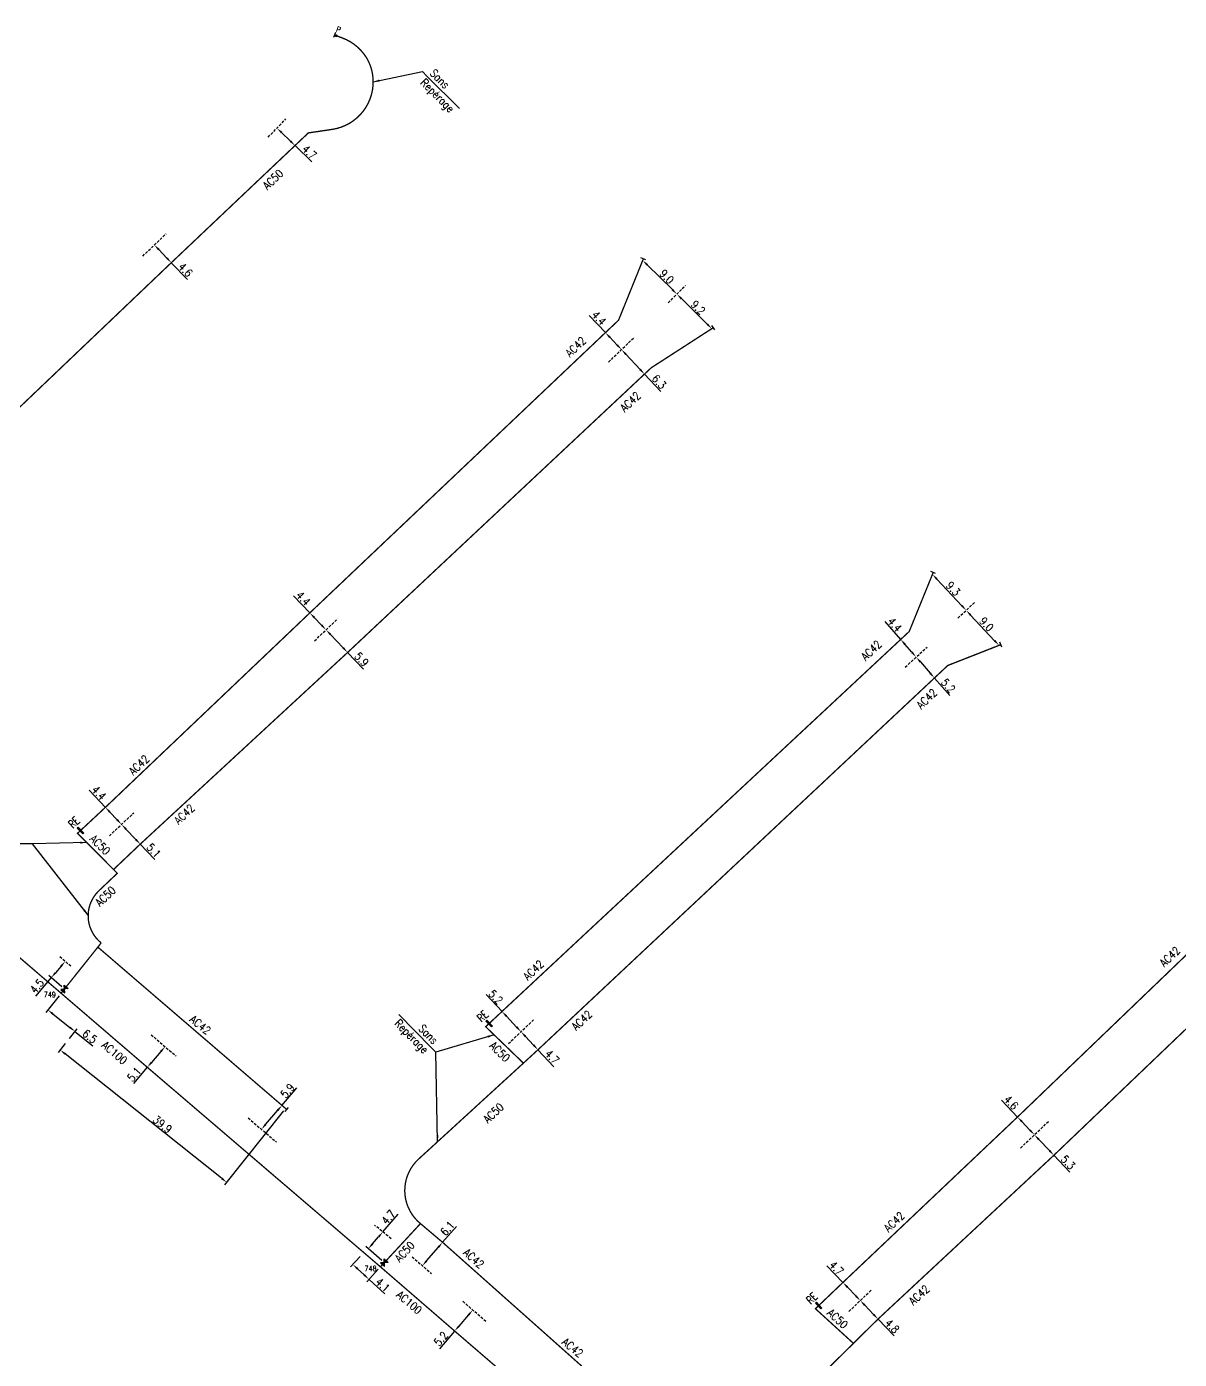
# Model space of a CAD drawing. Header units: millimetres. Extents: x 123014 to 124000, y 123995 to 125000.
# Drawn here: x 123602.7 to 123818.8, y 124745.9 to 124995.8 of the extents above; entities that cross this region are included whole.
import ezdxf
from ezdxf.enums import TextEntityAlignment as Align

# ---------------------------------------------------------------- set-up
doc = ezdxf.new("R2010")
doc.units = ezdxf.units.MM
doc.header["$PDMODE"] = 34
doc.linetypes.add('DASHED', pattern=[0.75, 0.5, -0.25])
doc.layers.get('0').update_dxf_attribs({"linetype": 'CONTINUOUS'})
doc.layers.get('DEFPOINTS').update_dxf_attribs({"linetype": 'CONTINUOUS'})
for name, color, linetype in [('G_120', 4, 'CONTINUOUS'), ('G_300', 7, 'CONTINUOUS'), ('G_340', 7, 'CONTINUOUS')]:
    doc.layers.add(name, color=color, linetype=linetype)
doc.styles.add('G_ROMANS', font='ROMANS.SHX', dxfattribs={"width": 0.75})
doc.styles.get("Standard").update_dxf_attribs({"font": 'romans.shx', "width": 0.85})
doc.linetypes.add('G_typB_AP', pattern='A,5,-0.3,["o",Standard,S=1.5,R=0,X=0,Y=-0.5],-1.65', length=6.95)
doc.dimstyles.get("Standard").update_dxf_attribs({"dimtxt": 1.5, "dimasz": 1.2, "dimexe": 0.625, "dimexo": 0.625, "dimgap": 0.25, "dimtad": 1, "dimdec": 1, "dimzin": 0, "dimdsep": 46, "dimtxsty": 'Standard', "dimcen": -0.5, "dimadec": 0, "dimazin": 0, "dimtfac": 1, "dimtdec": 1, "dimtmove": 0, "dimatfit": 3, "dimfxl": 0, "dimtolj": 1, "dimtzin": 0, "dimarcsym": 0})

# ---------------------------------------------------------------- blocks, each defined once
blk = doc.blocks.new('G_300_04')
at = {"linetype": 'Continuous'}
h = blk.add_hatch(color=0, dxfattribs=at)
h.paths.add_polyline_path([(-0.5, 0.5), (-0.5, -0.5), (0, 0)])
h.paths.add_polyline_path([(0.5, 0.5), (0, 0), (0.5, -0.5)])
at = {"color": 0, "linetype": 'Continuous', "flags": 128}
blk.add_lwpolyline([(-0.5, -0.5), (0.5, 0.5), (0.5, -0.5), (-0.5, 0.5)], close=True, dxfattribs=at)
at = {"color": 0, "linetype": 'Continuous', "width": 0.75}
blk.add_attdef('NUM', text='', height=1, dxfattribs=at).set_placement((0, 1.78), align=Align.MIDDLE_CENTER)
at = {"color": 0, "linetype": 'Continuous', "width": 0.75, "flags": 3}
for tag, p in [('DEF_LEG', (0, -5)), ('DEF_COUP', (0, -7.5)), ('DEF_TYPE', (0, -10))]:
    blk.add_attdef(tag, text='', height=1.2, dxfattribs=at).set_placement(p, align=Align.MIDDLE)
blk = doc.blocks.new('G_340_17')
at = {"linetype": 'Continuous'}
blk.add_hatch(color=0, dxfattribs=at).paths.add_polyline_path([(0.125, 0.75), (-0.125, 0.75), (-0.125, -0.75), (0.125, -0.75)])
at = {"color": 0, "linetype": 'Continuous'}
blk.add_lwpolyline([(-0.125, 0.75), (0.125, 0.75), (0.125, -0.75), (-0.125, -0.75)], close=True, dxfattribs=at)
at = {"color": 0, "linetype": 'Continuous', "width": 0.75}
for tag, height, flags, p in [('RE', 1.5, 8, (0, 3)), ('DEF_LEG', 1.2, 3, (0, -5)), ('DEF_COUP', 1.2, 3, (0, -7.5)), ('DEF_TYPE', 1.2, 3, (0, -10))]:
    blk.add_attdef(tag, text='', height=height, dxfattribs=dict(at, flags=flags)).set_placement(p, align=Align.MIDDLE)
blk = doc.blocks.new('G_340_07')
at = {"color": 0, "linetype": 'Continuous', "const_width": 0.25, "flags": 128}
blk.add_lwpolyline([(0, 0), (0.35, 0)], dxfattribs=at)
at = {"color": 0, "linetype": 'Continuous', "flags": 128}
blk.add_lwpolyline([(0.35, -0.5), (0.35, 0.5)], dxfattribs=at)
at = {"color": 0, "linetype": 'Continuous', "width": 0.75, "flags": 3}
for tag, p in [('DEF_LEG', (0, -5)), ('DEF_COUP', (0, -7.5)), ('DEF_TYPE', (0, -10))]:
    blk.add_attdef(tag, text='', height=1.2, dxfattribs=at).set_placement(p, align=Align.MIDDLE)
blk = doc.blocks.new('G_300_12')
at = {"color": 0, "linetype": 'Continuous', "const_width": 0.248, "flags": 128}
blk.add_lwpolyline([(-0.13, 0, 1), (0.13, 0, 1)], format="xyb", close=True, dxfattribs=at)
at = {"linetype": 'Continuous', "style": 'G_ROMANS', "width": 0.75}
blk.add_attdef('P', text='', height=1, dxfattribs=at).set_placement((0, 1.24), align=Align.MIDDLE_CENTER)
at = {"color": 0, "linetype": 'Continuous', "width": 0.75, "flags": 3}
for tag, p in [('DEF_LEG', (0, -5)), ('DEF_COUP', (0, -7.5)), ('DEF_TYPE', (0, -10))]:
    blk.add_attdef(tag, text='', height=1.2, dxfattribs=at).set_placement(p, align=Align.MIDDLE)
blk = doc.blocks.new('*D28')
at = {"layer": 'DEFPOINTS', "color": 0, "linetype": 'Continuous', "transparency": 16777216}
for p in [(123628.66, 124804.56), (123628.66, 124804.56), (123625.33, 124800.69)]:
    blk.add_point(p, dxfattribs=at)
at = {"layer": 'G_120', "color": 0, "linetype": 'Continuous', "lineweight": -2, "transparency": 16777216}
for p, q in [((123627.87, 124803.65), (123626.12, 124801.6)), ((123625.33, 124800.69), (123622.72, 124797.65))]:
    blk.add_line(p, q, dxfattribs=at)
at = {"layer": 'G_120', "color": 0, "linetype": 'Continuous', "transparency": 16777216}
for points in [[(123627.72, 124803.78), (123628.03, 124803.52), (123628.66, 124804.56)], [(123625.96, 124801.73), (123626.27, 124801.47), (123625.33, 124800.69)]]:
    blk.add_solid(points, dxfattribs=at)
at = {"layer": 'G_120', "color": 0, "linetype": 'Continuous', "transparency": 16777216, "insert": (123622.88, 124799.37), "char_height": 1.5, "attachment_point": 5, "rotation": 49.3607}
blk.add_mtext('\\A1;5.1', dxfattribs=at)
blk = doc.blocks.new('*D31')
at = {"layer": 'DEFPOINTS', "color": 0, "linetype": 'Continuous', "transparency": 16777216}
for p in [(123626.66, 124954.86), (123626.66, 124954.86), (123629.83, 124951.53)]:
    blk.add_point(p, dxfattribs=at)
at = {"layer": 'G_120', "color": 0, "linetype": 'Continuous', "lineweight": -2, "transparency": 16777216}
for p, q in [((123627.49, 124953.99), (123629.01, 124952.39)), ((123629.83, 124951.53), (123632.85, 124948.36))]:
    blk.add_line(p, q, dxfattribs=at)
at = {"layer": 'G_120', "color": 0, "linetype": 'Continuous', "transparency": 16777216}
for points in [[(123627.63, 124954.12), (123627.34, 124953.85), (123626.66, 124954.86)], [(123629.15, 124952.53), (123628.86, 124952.26), (123629.83, 124951.53)]]:
    blk.add_solid(points, dxfattribs=at)
at = {"layer": 'G_120', "color": 0, "linetype": 'Continuous', "transparency": 16777216, "insert": (123632.48, 124950.2), "char_height": 1.5, "attachment_point": 5, "rotation": 313.6283}
blk.add_mtext('\\A1;4.6', dxfattribs=at)
blk = doc.blocks.new('*D32')
at = {"layer": 'DEFPOINTS', "color": 0, "linetype": 'Continuous', "transparency": 16777216}
for p in [(123649.63, 124976.76), (123649.63, 124976.76), (123653.01, 124973.49)]:
    blk.add_point(p, dxfattribs=at)
at = {"layer": 'G_120', "color": 0, "linetype": 'Continuous', "lineweight": -2, "transparency": 16777216}
for p, q in [((123650.07, 124977.21), (123650.07, 124977.21)), ((123650.49, 124975.93), (123652.14, 124974.33)), ((123653.01, 124973.49), (123656.14, 124970.44)), ((123653.44, 124973.94), (123653.44, 124973.94))]:
    blk.add_line(p, q, dxfattribs=at)
at = {"layer": 'G_120', "color": 0, "linetype": 'Continuous', "transparency": 16777216}
for points in [[(123650.63, 124976.07), (123650.36, 124975.79), (123649.63, 124976.76)], [(123652.28, 124974.47), (123652.01, 124974.18), (123653.01, 124973.49)]]:
    blk.add_solid(points, dxfattribs=at)
at = {"layer": 'G_120', "color": 0, "linetype": 'Continuous', "transparency": 16777216, "insert": (123655.7, 124972.27), "char_height": 1.5, "attachment_point": 5, "rotation": 315.8301}
blk.add_mtext('\\A1;4.7', dxfattribs=at)
blk = doc.blocks.new('*D33')
at = {"layer": 'DEFPOINTS', "color": 0, "linetype": 'Continuous', "transparency": 16777216}
for p in [(123620.5, 124846.23), (123620.5, 124846.23), (123624.01, 124842.53)]:
    blk.add_point(p, dxfattribs=at)
at = {"layer": 'G_120', "color": 0, "linetype": 'Continuous', "lineweight": -2, "transparency": 16777216}
for p, q in [((123621.33, 124845.36), (123623.19, 124843.4)), ((123624.01, 124842.53), (123626.77, 124839.62))]:
    blk.add_line(p, q, dxfattribs=at)
at = {"layer": 'G_120', "color": 0, "linetype": 'Continuous', "transparency": 16777216}
for points in [[(123621.47, 124845.49), (123621.18, 124845.22), (123620.5, 124846.23)], [(123623.33, 124843.54), (123623.04, 124843.26), (123624.01, 124842.53)]]:
    blk.add_solid(points, dxfattribs=at)
at = {"layer": 'G_120', "color": 0, "linetype": 'Continuous', "transparency": 16777216, "insert": (123626.53, 124841.33), "char_height": 1.5, "attachment_point": 5, "rotation": 313.4879}
blk.add_mtext('\\A1;5.1', dxfattribs=at)
blk = doc.blocks.new('*D34')
at = {"layer": 'DEFPOINTS', "color": 0, "linetype": 'Continuous', "transparency": 16777216}
for p in [(123617.47, 124849.42), (123620.5, 124846.23), (123620.5, 124846.23)]:
    blk.add_point(p, dxfattribs=at)
at = {"layer": 'G_120', "color": 0, "linetype": 'Continuous', "lineweight": -2, "transparency": 16777216}
for p, q in [((123617.47, 124849.42), (123614.42, 124852.64)), ((123619.68, 124847.1), (123618.3, 124848.55))]:
    blk.add_line(p, q, dxfattribs=at)
at = {"layer": 'G_120', "color": 0, "linetype": 'Continuous', "transparency": 16777216}
for points in [[(123618.45, 124848.69), (123618.16, 124848.41), (123617.47, 124849.42)], [(123619.82, 124847.24), (123619.53, 124846.96), (123620.5, 124846.23)]]:
    blk.add_solid(points, dxfattribs=at)
at = {"layer": 'G_120', "color": 0, "linetype": 'Continuous', "transparency": 16777216, "insert": (123616.26, 124852.15), "char_height": 1.5, "attachment_point": 5, "rotation": 313.4879}
blk.add_mtext('\\A1;4.4', dxfattribs=at)
blk = doc.blocks.new('*D35')
at = {"layer": 'DEFPOINTS', "color": 0, "linetype": 'Continuous', "transparency": 16777216}
for p in [(123658.83, 124882.7), (123658.83, 124882.7), (123662.87, 124878.46)]:
    blk.add_point(p, dxfattribs=at)
at = {"layer": 'G_120', "color": 0, "linetype": 'Continuous', "lineweight": -2, "transparency": 16777216}
for p, q in [((123659.66, 124881.83), (123662.04, 124879.33)), ((123662.87, 124878.46), (123665.84, 124875.34))]:
    blk.add_line(p, q, dxfattribs=at)
at = {"layer": 'G_120', "color": 0, "linetype": 'Continuous', "transparency": 16777216}
for points in [[(123659.8, 124881.97), (123659.51, 124881.69), (123658.83, 124882.7)], [(123662.18, 124879.47), (123661.89, 124879.19), (123662.87, 124878.46)]]:
    blk.add_solid(points, dxfattribs=at)
at = {"layer": 'G_120', "color": 0, "linetype": 'Continuous', "transparency": 16777216, "insert": (123665.49, 124877.16), "char_height": 1.5, "attachment_point": 5, "rotation": 313.6253}
blk.add_mtext('\\A1;5.9', dxfattribs=at)
blk = doc.blocks.new('*D36')
at = {"layer": 'DEFPOINTS', "color": 0, "linetype": 'Continuous', "transparency": 16777216}
for p in [(123655.79, 124885.88), (123658.83, 124882.7), (123658.83, 124882.7)]:
    blk.add_point(p, dxfattribs=at)
at = {"layer": 'G_120', "color": 0, "linetype": 'Continuous', "lineweight": -2, "transparency": 16777216}
for p, q in [((123655.79, 124885.88), (123652.74, 124889.09)), ((123658, 124883.56), (123656.62, 124885.01))]:
    blk.add_line(p, q, dxfattribs=at)
at = {"layer": 'G_120', "color": 0, "linetype": 'Continuous', "transparency": 16777216}
for points in [[(123656.77, 124885.15), (123656.48, 124884.87), (123655.79, 124885.88)], [(123658.15, 124883.7), (123657.86, 124883.43), (123658.83, 124882.7)]]:
    blk.add_solid(points, dxfattribs=at)
at = {"layer": 'G_120', "color": 0, "linetype": 'Continuous', "transparency": 16777216, "insert": (123654.57, 124888.61), "char_height": 1.5, "attachment_point": 5, "rotation": 313.6253}
blk.add_mtext('\\A1;4.4', dxfattribs=at)
blk = doc.blocks.new('*D37')
at = {"layer": 'DEFPOINTS', "color": 0, "linetype": 'Continuous', "transparency": 16777216}
for p in [(123714.2, 124935.24), (123714.2, 124935.24), (123718.51, 124930.64)]:
    blk.add_point(p, dxfattribs=at)
at = {"layer": 'G_120', "color": 0, "linetype": 'Continuous', "lineweight": -2, "transparency": 16777216}
for p, q in [((123715.02, 124934.36), (123717.69, 124931.52)), ((123718.51, 124930.64), (123721.59, 124927.37))]:
    blk.add_line(p, q, dxfattribs=at)
at = {"layer": 'G_120', "color": 0, "linetype": 'Continuous', "transparency": 16777216}
for points in [[(123715.16, 124934.5), (123714.87, 124934.23), (123714.2, 124935.24)], [(123717.83, 124931.66), (123717.54, 124931.38), (123718.51, 124930.64)]]:
    blk.add_solid(points, dxfattribs=at)
at = {"layer": 'G_120', "color": 0, "linetype": 'Continuous', "transparency": 16777216, "insert": (123721.25, 124929.19), "char_height": 1.5, "attachment_point": 5, "rotation": 313.1953}
blk.add_mtext('\\A1;6.3', dxfattribs=at)
blk = doc.blocks.new('*D38')
at = {"layer": 'DEFPOINTS', "color": 0, "linetype": 'Continuous', "transparency": 16777216}
for p in [(123711.19, 124938.42), (123714.21, 124935.22), (123714.21, 124935.22)]:
    blk.add_point(p, dxfattribs=at)
at = {"layer": 'G_120', "color": 0, "linetype": 'Continuous', "lineweight": -2, "transparency": 16777216}
for p, q in [((123711.19, 124938.42), (123708.16, 124941.65)), ((123713.39, 124936.09), (123712.02, 124937.55))]:
    blk.add_line(p, q, dxfattribs=at)
at = {"layer": 'G_120', "color": 0, "linetype": 'Continuous', "transparency": 16777216}
for points in [[(123712.16, 124937.69), (123711.87, 124937.41), (123711.19, 124938.42)], [(123713.53, 124936.23), (123713.24, 124935.96), (123714.21, 124935.22)]]:
    blk.add_solid(points, dxfattribs=at)
at = {"layer": 'G_120', "color": 0, "linetype": 'Continuous', "transparency": 16777216, "insert": (123709.99, 124941.16), "char_height": 1.5, "attachment_point": 5, "rotation": 313.2647}
blk.add_mtext('\\A1;4.4', dxfattribs=at)
blk = doc.blocks.new('*D39')
at = {"layer": 'DEFPOINTS', "color": 0, "linetype": 'Continuous', "transparency": 16777216}
for p in [(123724.58, 124945.63), (123724.58, 124945.63), (123731.12, 124939.16)]:
    blk.add_point(p, dxfattribs=at)
at = {"layer": 'G_340', "color": 0, "linetype": 'Continuous', "lineweight": -2, "transparency": 16777216}
for p, q in [((123724.14, 124945.19), (123724.14, 124945.19)), ((123730.27, 124940.01), (123725.43, 124944.79)), ((123730.68, 124938.72), (123730.68, 124938.72))]:
    blk.add_line(p, q, dxfattribs=at)
at = {"layer": 'G_340', "color": 0, "linetype": 'Continuous', "transparency": 16777216}
for points in [[(123725.57, 124944.93), (123725.29, 124944.65), (123724.58, 124945.63)], [(123730.41, 124940.15), (123730.13, 124939.87), (123731.12, 124939.16)]]:
    blk.add_solid(points, dxfattribs=at)
at = {"layer": 'G_340', "color": 0, "linetype": 'Continuous', "transparency": 16777216, "insert": (123728.55, 124943.11), "char_height": 1.5, "attachment_point": 5, "rotation": 315.3134}
blk.add_mtext('\\A1;9.2', dxfattribs=at)
blk = doc.blocks.new('*D40')
at = {"layer": 'DEFPOINTS', "color": 0, "linetype": 'Continuous', "transparency": 16777216}
for p in [(123718.18, 124951.96), (123724.58, 124945.63), (123724.58, 124945.63)]:
    blk.add_point(p, dxfattribs=at)
at = {"layer": 'G_340', "color": 0, "linetype": 'Continuous', "lineweight": -2, "transparency": 16777216}
blk.add_line((123719.03, 124951.12), (123723.73, 124946.48), dxfattribs=at)
at = {"layer": 'G_340', "color": 0, "linetype": 'Continuous', "transparency": 16777216}
for points in [[(123719.18, 124951.26), (123718.89, 124950.98), (123718.18, 124951.96)], [(123723.87, 124946.62), (123723.59, 124946.34), (123724.58, 124945.63)]]:
    blk.add_solid(points, dxfattribs=at)
at = {"layer": 'G_340', "color": 0, "linetype": 'Continuous', "transparency": 16777216, "insert": (123722.69, 124948.91), "char_height": 1.5, "attachment_point": 5, "rotation": 315.3134}
blk.add_mtext('\\A1;9.0', dxfattribs=at)
blk = doc.blocks.new('*D42')
at = {"layer": 'DEFPOINTS', "color": 0, "linetype": 'Continuous', "transparency": 16777216}
for p in [(123695.37, 124807.37), (123695.37, 124807.37), (123698.55, 124803.98)]:
    blk.add_point(p, dxfattribs=at)
at = {"layer": 'G_120', "color": 0, "linetype": 'Continuous', "lineweight": -2, "transparency": 16777216}
for p, q in [((123696.19, 124806.49), (123697.73, 124804.85)), ((123698.55, 124803.98), (123701.55, 124800.79))]:
    blk.add_line(p, q, dxfattribs=at)
at = {"layer": 'G_120', "color": 0, "linetype": 'Continuous', "transparency": 16777216}
for points in [[(123696.33, 124806.63), (123696.04, 124806.36), (123695.37, 124807.37)], [(123697.88, 124804.99), (123697.58, 124804.72), (123698.55, 124803.98)]]:
    blk.add_solid(points, dxfattribs=at)
at = {"layer": 'G_120', "color": 0, "linetype": 'Continuous', "transparency": 16777216, "insert": (123701.19, 124802.63), "char_height": 1.5, "attachment_point": 5, "rotation": 313.2256}
blk.add_mtext('\\A1;4.7', dxfattribs=at)
blk = doc.blocks.new('*D43')
at = {"layer": 'DEFPOINTS', "color": 0, "linetype": 'Continuous', "transparency": 16777216}
for p in [(123691.81, 124811.16), (123695.37, 124807.37), (123695.37, 124807.37)]:
    blk.add_point(p, dxfattribs=at)
at = {"layer": 'G_120', "color": 0, "linetype": 'Continuous', "lineweight": -2, "transparency": 16777216}
for p, q in [((123691.81, 124811.16), (123688.81, 124814.34)), ((123694.55, 124808.24), (123692.63, 124810.28))]:
    blk.add_line(p, q, dxfattribs=at)
at = {"layer": 'G_120', "color": 0, "linetype": 'Continuous', "transparency": 16777216}
for points in [[(123692.77, 124810.42), (123692.48, 124810.15), (123691.81, 124811.16)], [(123694.69, 124808.38), (123694.4, 124808.1), (123695.37, 124807.37)]]:
    blk.add_solid(points, dxfattribs=at)
at = {"layer": 'G_120', "color": 0, "linetype": 'Continuous', "transparency": 16777216, "insert": (123690.63, 124813.87), "char_height": 1.5, "attachment_point": 5, "rotation": 313.2256}
blk.add_mtext('\\A1;5.2', dxfattribs=at)
blk = doc.blocks.new('*D44')
at = {"layer": 'DEFPOINTS', "color": 0, "linetype": 'Continuous', "transparency": 16777216}
for p in [(123769.43, 124877.58), (123769.43, 124877.58), (123772.85, 124873.67)]:
    blk.add_point(p, dxfattribs=at)
at = {"layer": 'G_120', "color": 0, "linetype": 'Continuous', "lineweight": -2, "transparency": 16777216}
for p, q in [((123770.22, 124876.68), (123772.06, 124874.57)), ((123772.85, 124873.67), (123775.72, 124870.38))]:
    blk.add_line(p, q, dxfattribs=at)
at = {"layer": 'G_120', "color": 0, "linetype": 'Continuous', "transparency": 16777216}
for points in [[(123770.37, 124876.81), (123770.07, 124876.55), (123769.43, 124877.58)], [(123772.21, 124874.7), (123771.91, 124874.44), (123772.85, 124873.67)]]:
    blk.add_solid(points, dxfattribs=at)
at = {"layer": 'G_120', "color": 0, "linetype": 'Continuous', "transparency": 16777216, "insert": (123775.43, 124872.23), "char_height": 1.5, "attachment_point": 5, "rotation": 311.1322}
blk.add_mtext('\\A1;5.2', dxfattribs=at)
blk = doc.blocks.new('*D45')
at = {"layer": 'DEFPOINTS', "color": 0, "linetype": 'Continuous', "transparency": 16777216}
for p in [(123766.53, 124880.9), (123769.43, 124877.58), (123769.43, 124877.58)]:
    blk.add_point(p, dxfattribs=at)
at = {"layer": 'G_120', "color": 0, "linetype": 'Continuous', "lineweight": -2, "transparency": 16777216}
for p, q in [((123766.53, 124880.9), (123763.62, 124884.24)), ((123768.64, 124878.49), (123767.32, 124879.99))]:
    blk.add_line(p, q, dxfattribs=at)
at = {"layer": 'G_120', "color": 0, "linetype": 'Continuous', "transparency": 16777216}
for points in [[(123767.47, 124880.13), (123767.17, 124879.86), (123766.53, 124880.9)], [(123768.79, 124878.62), (123768.49, 124878.36), (123769.43, 124877.58)]]:
    blk.add_solid(points, dxfattribs=at)
at = {"layer": 'G_120', "color": 0, "linetype": 'Continuous', "transparency": 16777216, "insert": (123765.43, 124883.68), "char_height": 1.5, "attachment_point": 5, "rotation": 311.1322}
blk.add_mtext('\\A1;4.4', dxfattribs=at)
blk = doc.blocks.new('*D46')
at = {"layer": 'DEFPOINTS', "color": 0, "linetype": 'Continuous', "transparency": 16777216}
for p in [(123778.8, 124886.36), (123778.8, 124886.36), (123784.96, 124879.79)]:
    blk.add_point(p, dxfattribs=at)
at = {"layer": 'G_340', "color": 0, "linetype": 'Continuous', "lineweight": -2, "transparency": 16777216}
blk.add_line((123784.14, 124880.67), (123779.63, 124885.48), dxfattribs=at)
at = {"layer": 'G_340', "color": 0, "linetype": 'Continuous', "transparency": 16777216}
for points in [[(123779.77, 124885.62), (123779.48, 124885.35), (123778.8, 124886.36)], [(123784.29, 124880.81), (123784, 124880.53), (123784.96, 124879.79)]]:
    blk.add_solid(points, dxfattribs=at)
at = {"layer": 'G_340', "color": 0, "linetype": 'Continuous', "transparency": 16777216, "insert": (123782.61, 124883.76), "char_height": 1.5, "attachment_point": 5, "rotation": 313.1766}
blk.add_mtext('\\A1;9.0', dxfattribs=at)
blk = doc.blocks.new('*D47')
at = {"layer": 'DEFPOINTS', "color": 0, "linetype": 'Continuous', "transparency": 16777216}
for p in [(123772.48, 124893.1), (123778.8, 124886.36), (123778.8, 124886.36)]:
    blk.add_point(p, dxfattribs=at)
at = {"layer": 'G_340', "color": 0, "linetype": 'Continuous', "lineweight": -2, "transparency": 16777216}
blk.add_line((123773.3, 124892.23), (123777.98, 124887.23), dxfattribs=at)
at = {"layer": 'G_340', "color": 0, "linetype": 'Continuous', "transparency": 16777216}
for points in [[(123773.44, 124892.36), (123773.15, 124892.09), (123772.48, 124893.1)], [(123778.13, 124887.37), (123777.84, 124887.1), (123778.8, 124886.36)]]:
    blk.add_solid(points, dxfattribs=at)
at = {"layer": 'G_340', "color": 0, "linetype": 'Continuous', "transparency": 16777216, "insert": (123776.37, 124890.41), "char_height": 1.5, "attachment_point": 5, "rotation": 313.1766}
blk.add_mtext('\\A1;9.3', dxfattribs=at)
blk = doc.blocks.new('*D53')
at = {"layer": 'DEFPOINTS', "color": 0, "linetype": 'Continuous', "transparency": 16777216}
for p in [(123758.96, 124756.95), (123758.96, 124756.95), (123762.28, 124753.49)]:
    blk.add_point(p, dxfattribs=at)
at = {"layer": 'G_120', "color": 0, "linetype": 'Continuous', "lineweight": -2, "transparency": 16777216}
for p, q in [((123759.79, 124756.09), (123761.45, 124754.36)), ((123762.28, 124753.49), (123765.31, 124750.34))]:
    blk.add_line(p, q, dxfattribs=at)
at = {"layer": 'G_120', "color": 0, "linetype": 'Continuous', "transparency": 16777216}
for points in [[(123759.93, 124756.23), (123759.64, 124755.95), (123758.96, 124756.95)], [(123761.59, 124754.5), (123761.3, 124754.22), (123762.28, 124753.49)]]:
    blk.add_solid(points, dxfattribs=at)
at = {"layer": 'G_120', "color": 0, "linetype": 'Continuous', "transparency": 16777216, "insert": (123764.93, 124752.17), "char_height": 1.5, "attachment_point": 5, "rotation": 313.825}
blk.add_mtext('\\A1;4.8', dxfattribs=at)
blk = doc.blocks.new('*D54')
at = {"layer": 'DEFPOINTS', "color": 0, "linetype": 'Continuous', "transparency": 16777216}
for p in [(123755.7, 124760.35), (123758.96, 124756.95), (123758.96, 124756.95)]:
    blk.add_point(p, dxfattribs=at)
at = {"layer": 'G_120', "color": 0, "linetype": 'Continuous', "lineweight": -2, "transparency": 16777216}
for p, q in [((123755.7, 124760.35), (123752.67, 124763.5)), ((123758.13, 124757.82), (123756.53, 124759.48))]:
    blk.add_line(p, q, dxfattribs=at)
at = {"layer": 'G_120', "color": 0, "linetype": 'Continuous', "transparency": 16777216}
for points in [[(123756.68, 124759.62), (123756.39, 124759.34), (123755.7, 124760.35)], [(123758.27, 124757.96), (123757.98, 124757.68), (123758.96, 124756.95)]]:
    blk.add_solid(points, dxfattribs=at)
at = {"layer": 'G_120', "color": 0, "linetype": 'Continuous', "transparency": 16777216, "insert": (123754.49, 124763.05), "char_height": 1.5, "attachment_point": 5, "rotation": 313.825}
blk.add_mtext('\\A1;4.7', dxfattribs=at)
blk = doc.blocks.new('*D55')
at = {"layer": 'DEFPOINTS', "color": 0, "linetype": 'Continuous', "transparency": 16777216}
for p in [(123791.59, 124788.04), (123791.59, 124788.04), (123795.24, 124784.2)]:
    blk.add_point(p, dxfattribs=at)
at = {"layer": 'G_120', "color": 0, "linetype": 'Continuous', "lineweight": -2, "transparency": 16777216}
for p, q in [((123792.42, 124787.17), (123794.42, 124785.07)), ((123795.24, 124784.2), (123798.25, 124781.03))]:
    blk.add_line(p, q, dxfattribs=at)
at = {"layer": 'G_120', "color": 0, "linetype": 'Continuous', "transparency": 16777216}
for points in [[(123792.56, 124787.31), (123792.27, 124787.03), (123791.59, 124788.04)], [(123794.56, 124785.2), (123794.27, 124784.93), (123795.24, 124784.2)]]:
    blk.add_solid(points, dxfattribs=at)
at = {"layer": 'G_120', "color": 0, "linetype": 'Continuous', "transparency": 16777216, "insert": (123797.89, 124782.87), "char_height": 1.5, "attachment_point": 5, "rotation": 313.5441}
blk.add_mtext('\\A1;5.3', dxfattribs=at)
blk = doc.blocks.new('*D56')
at = {"layer": 'DEFPOINTS', "color": 0, "linetype": 'Continuous', "transparency": 16777216}
for p in [(123788.42, 124791.37), (123791.59, 124788.04), (123791.59, 124788.04)]:
    blk.add_point(p, dxfattribs=at)
at = {"layer": 'G_120', "color": 0, "linetype": 'Continuous', "lineweight": -2, "transparency": 16777216}
for p, q in [((123788.42, 124791.37), (123785.41, 124794.54)), ((123790.76, 124788.91), (123789.25, 124790.5))]:
    blk.add_line(p, q, dxfattribs=at)
at = {"layer": 'G_120', "color": 0, "linetype": 'Continuous', "transparency": 16777216}
for points in [[(123789.39, 124790.64), (123789.1, 124790.36), (123788.42, 124791.37)], [(123790.91, 124789.04), (123790.62, 124788.77), (123791.59, 124788.04)]]:
    blk.add_solid(points, dxfattribs=at)
at = {"layer": 'G_120', "color": 0, "linetype": 'Continuous', "transparency": 16777216, "insert": (123787.22, 124794.08), "char_height": 1.5, "attachment_point": 5, "rotation": 313.5889}
blk.add_mtext('\\A1;4.6', dxfattribs=at)
blk = doc.blocks.new('*D72')
at = {"layer": 'DEFPOINTS', "color": 0, "linetype": 'Continuous', "transparency": 16777216}
for p in [(123609.17, 124814.58), (123611.77, 124807.41), (123610.35, 124805.62)]:
    blk.add_point(p, dxfattribs=at)
at = {"layer": 'G_120', "color": 0, "linetype": 'Continuous', "lineweight": -2, "transparency": 16777216}
for p, q in [((123608.78, 124814.09), (123606.3, 124810.97)), ((123607.62, 124810.71), (123610.83, 124808.16)), ((123610.74, 124806.11), (123612.16, 124807.9)), ((123611.77, 124807.41), (123615.15, 124804.73))]:
    blk.add_line(p, q, dxfattribs=at)
at = {"layer": 'G_120', "color": 0, "linetype": 'Continuous', "transparency": 16777216}
for points in [[(123607.75, 124810.86), (123607.5, 124810.55), (123606.68, 124811.46)], [(123610.96, 124808.31), (123610.71, 124808), (123611.77, 124807.41)]]:
    blk.add_solid(points, dxfattribs=at)
at = {"layer": 'G_120', "color": 0, "linetype": 'Continuous', "transparency": 16777216, "insert": (123614.55, 124806.48), "char_height": 1.5, "attachment_point": 5, "rotation": 321.515}
blk.add_mtext('\\A1;6.5', dxfattribs=at)
blk = doc.blocks.new('*D73')
at = {"layer": 'DEFPOINTS', "color": 0, "linetype": 'Continuous', "transparency": 16777216}
for p in [(123609.94, 124820.54), (123609.94, 124820.54), (123609.8, 124815.38)]:
    blk.add_point(p, dxfattribs=at)
at = {"layer": 'G_300', "color": 0, "linetype": 'Continuous', "lineweight": -2, "transparency": 16777216}
for p, q in [((123607.33, 124817.5), (123604.37, 124814.05)), ((123609.33, 124815.79), (123606.86, 124817.91)), ((123609.16, 124819.63), (123608.11, 124818.41))]:
    blk.add_line(p, q, dxfattribs=at)
at = {"layer": 'G_300', "color": 0, "linetype": 'Continuous', "transparency": 16777216}
for points in [[(123609, 124819.76), (123609.31, 124819.5), (123609.94, 124820.54)], [(123607.96, 124818.54), (123608.26, 124818.28), (123607.33, 124817.5)]]:
    blk.add_solid(points, dxfattribs=at)
at = {"layer": 'G_300', "color": 0, "linetype": 'Continuous', "transparency": 16777216, "insert": (123604.64, 124815.9), "char_height": 1.5, "attachment_point": 5, "rotation": 49.3621}
blk.add_mtext('\\A1;4.5', dxfattribs=at)
blk = doc.blocks.new('*D41')
at = {"layer": 'DEFPOINTS', "color": 0, "linetype": 'Continuous', "transparency": 16777216}
for p in [(123686.33, 124755.19), (123686.33, 124755.19), (123682.93, 124751.25)]:
    blk.add_point(p, dxfattribs=at)
at = {"layer": 'G_120', "color": 0, "linetype": 'Continuous', "lineweight": -2, "transparency": 16777216}
for p, q in [((123685.55, 124754.28), (123683.72, 124752.16)), ((123682.93, 124751.25), (123680.08, 124747.94))]:
    blk.add_line(p, q, dxfattribs=at)
at = {"layer": 'G_120', "color": 0, "linetype": 'Continuous', "transparency": 16777216}
for points in [[(123685.4, 124754.41), (123685.7, 124754.15), (123686.33, 124755.19)], [(123683.57, 124752.29), (123683.87, 124752.03), (123682.93, 124751.25)]]:
    blk.add_solid(points, dxfattribs=at)
at = {"layer": 'G_120', "color": 0, "linetype": 'Continuous', "transparency": 16777216, "insert": (123680.36, 124749.79), "char_height": 1.5, "attachment_point": 5, "rotation": 49.2084}
blk.add_mtext('\\A1;5.2', dxfattribs=at)
blk = doc.blocks.new('*D48')
at = {"layer": 'DEFPOINTS', "color": 0, "linetype": 'Continuous', "transparency": 16777216}
for p in [(123669.47, 124769.82), (123669.47, 124769.82), (123669.76, 124764.07)]:
    blk.add_point(p, dxfattribs=at)
at = {"layer": 'G_300', "color": 0, "linetype": 'Continuous', "lineweight": -2, "transparency": 16777216}
for p, q in [((123669.47, 124769.82), (123672.33, 124773.13)), ((123667.54, 124767.58), (123668.69, 124768.92)), ((123669.29, 124764.48), (123666.28, 124767.08))]:
    blk.add_line(p, q, dxfattribs=at)
at = {"layer": 'G_300', "color": 0, "linetype": 'Continuous', "transparency": 16777216}
for points in [[(123668.54, 124769.05), (123668.84, 124768.79), (123669.47, 124769.82)], [(123667.38, 124767.71), (123667.69, 124767.45), (123666.75, 124766.67)]]:
    blk.add_solid(points, dxfattribs=at)
at = {"layer": 'G_300', "color": 0, "linetype": 'Continuous', "transparency": 16777216, "insert": (123670.53, 124772.59), "char_height": 1.5, "attachment_point": 5, "rotation": 49.2084}
blk.add_mtext('\\A1;4.7', dxfattribs=at)
blk = doc.blocks.new('*D74')
at = {"layer": 'DEFPOINTS', "color": 0, "linetype": 'Continuous', "transparency": 16777216}
for p in [(123650.57, 124793.55), (123646.72, 124789.07), (123646.72, 124789.07)]:
    blk.add_point(p, dxfattribs=at)
at = {"layer": 'G_120', "color": 0, "linetype": 'Continuous', "lineweight": -2, "transparency": 16777216}
for p, q in [((123650.57, 124793.55), (123653.38, 124796.82)), ((123647.5, 124789.98), (123649.79, 124792.64))]:
    blk.add_line(p, q, dxfattribs=at)
at = {"layer": 'G_120', "color": 0, "linetype": 'Continuous', "transparency": 16777216}
for points in [[(123649.63, 124792.77), (123649.94, 124792.51), (123650.57, 124793.55)], [(123647.35, 124790.11), (123647.65, 124789.85), (123646.72, 124789.07)]]:
    blk.add_solid(points, dxfattribs=at)
at = {"layer": 'G_120', "color": 0, "linetype": 'Continuous', "transparency": 16777216, "insert": (123651.61, 124796.29), "char_height": 1.5, "attachment_point": 5, "rotation": 49.3066}
blk.add_mtext('\\A1;5.9', dxfattribs=at)
blk = doc.blocks.new('*D75')
at = {"layer": 'DEFPOINTS', "color": 0, "linetype": 'Continuous', "transparency": 16777216}
for p in [(123610.35, 124805.62), (123609.01, 124803.93), (123651.22, 124792.99)]:
    blk.add_point(p, dxfattribs=at)
at = {"layer": 'G_340', "color": 0, "linetype": 'Continuous', "lineweight": -2, "transparency": 16777216}
for p, q in [((123609.96, 124805.13), (123608.62, 124803.44)), ((123639.26, 124779.88), (123609.95, 124803.19)), ((123650.83, 124792.5), (123639.81, 124778.64))]:
    blk.add_line(p, q, dxfattribs=at)
at = {"layer": 'G_340', "color": 0, "linetype": 'Continuous', "transparency": 16777216}
for points in [[(123610.07, 124803.34), (123609.82, 124803.03), (123609.01, 124803.93)], [(123639.39, 124780.04), (123639.14, 124779.72), (123640.2, 124779.13)]]:
    blk.add_solid(points, dxfattribs=at)
at = {"layer": 'G_340', "color": 0, "linetype": 'Continuous', "transparency": 16777216, "insert": (123628.16, 124789.98), "char_height": 1.5, "attachment_point": 5, "rotation": 321.515}
blk.add_mtext('\\A1;39.9', dxfattribs=at)
blk = doc.blocks.new('*D79')
at = {"layer": 'DEFPOINTS', "color": 0, "linetype": 'Continuous', "transparency": 16777216}
for p in [(123680.67, 124767.88), (123676.88, 124763.49), (123676.88, 124763.49)]:
    blk.add_point(p, dxfattribs=at)
at = {"layer": 'G_120', "color": 0, "linetype": 'Continuous', "lineweight": -2, "transparency": 16777216}
for p, q in [((123680.67, 124767.88), (123683.25, 124770.86)), ((123677.67, 124764.39), (123679.89, 124766.97))]:
    blk.add_line(p, q, dxfattribs=at)
at = {"layer": 'G_120', "color": 0, "linetype": 'Continuous', "transparency": 16777216}
for points in [[(123679.74, 124767.1), (123680.04, 124766.84), (123680.67, 124767.88)], [(123677.51, 124764.52), (123677.82, 124764.26), (123676.88, 124763.49)]]:
    blk.add_solid(points, dxfattribs=at)
at = {"layer": 'G_120', "color": 0, "linetype": 'Continuous', "transparency": 16777216, "insert": (123681.59, 124770.48), "char_height": 1.5, "attachment_point": 5, "rotation": 49.2084}
blk.add_mtext('\\A1;6.1', dxfattribs=at)
blk = doc.blocks.new('*D181')
at = {"layer": 'DEFPOINTS', "color": 0, "linetype": 'Continuous', "transparency": 16777216}
for p in [(123665.64, 124765.65), (123663.86, 124763.72), (123669.03, 124763.28)]:
    blk.add_point(p, dxfattribs=at)
at = {"layer": 'G_120', "color": 0, "linetype": 'Continuous', "lineweight": -2, "transparency": 16777216}
for p, q in [((123665.22, 124765.19), (123663.44, 124763.26)), ((123664.74, 124762.91), (123665.99, 124761.76)), ((123668.6, 124762.82), (123666.45, 124760.48)), ((123666.88, 124760.94), (123669.82, 124758.23))]:
    blk.add_line(p, q, dxfattribs=at)
at = {"layer": 'G_120', "color": 0, "linetype": 'Continuous', "transparency": 16777216}
for points in [[(123664.88, 124763.06), (123664.61, 124762.76), (123663.86, 124763.72)], [(123666.13, 124761.9), (123665.86, 124761.61), (123666.88, 124760.94)]]:
    blk.add_solid(points, dxfattribs=at)
at = {"layer": 'G_120', "color": 0, "linetype": 'Continuous', "transparency": 16777216, "insert": (123669.47, 124759.91), "char_height": 1.5, "attachment_point": 5, "rotation": 317.3004}
blk.add_mtext('\\A1;4.1', dxfattribs=at)

msp = doc.modelspace()

# ---------------------------------------------------------------- linework, layer by layer
at = {"layer": 'G_120', "linetype": 'G_typB_AP', "const_width": 0.25, "flags": 128}
for points in [[(123554.37, 124863.36), (123559.48, 124869.5), (123559.48, 124869.5, -0.406163), (123560.63, 124886.2), (123569.21, 124893.89), (123569.21, 124893.89), (123598.67, 124921.83), (123629.83, 124951.53), (123653.01, 124973.49), (123655.51, 124975.86), (123659.98, 124976.52, 0.498152), (123666.86, 124989.13), (123666.86, 124989.13, 0.196707), (123661.78, 124993.7), (123660.75, 124994.07)], [(123610.12, 124815.77), (123616.06, 124823.22), (123616.68, 124824.01), (123616.68, 124824.01, -0.454968), (123616.27, 124833.8), (123619.7, 124837.06), (123619, 124837.77), (123612.25, 124844.55), (123612.81, 124845.07)], [(123670.1, 124764.44), (123676.52, 124771.39, -0.456891), (123676.18, 124783.49), (123695.82, 124801.47), (123688.75, 124808.29), (123689.39, 124808.89)]]:
    msp.add_lwpolyline(points, format="xyb", dxfattribs=at)
at = {"layer": 'G_120', "color": 7, "linetype": 'DASHED', "flags": 128}
for points in [[(123647.97, 124975.05), (123651.3, 124978.48)], [(123624.46, 124952.76), (123628.86, 124956.95)], [(123722.96, 124944), (123726.2, 124947.27)], [(123711.77, 124932.88), (123716.63, 124937.59)], [(123777.26, 124884.91), (123780.35, 124887.81)], [(123656.66, 124880.62), (123661, 124884.77)], [(123767.39, 124875.7), (123771.47, 124879.47)], [(123618.22, 124844.07), (123622.79, 124848.39)], [(123693.01, 124805.13), (123697.73, 124809.6)], [(123626.03, 124806.8), (123630.75, 124802.78)], [(123644.23, 124791.21), (123649.54, 124786.65)], [(123788.98, 124785.55), (123794.21, 124790.52)], [(123674.94, 124765.16), (123676.88, 124763.49), (123678.57, 124762.03)], [(123756.82, 124754.92), (123761.09, 124758.99)], [(123688.78, 124753.01), (123684.3, 124756.99)]]:
    msp.add_lwpolyline(points, dxfattribs=at)
at = {"layer": 'G_120', "linetype": 'G_typB_AP', "const_width": 0.25, "flags": 128}
for points in [[(123612.81, 124845.07), (123617.47, 124849.42), (123655.79, 124885.88), (123711.19, 124938.42), (123713.65, 124940.75), (123718.18, 124951.96)], [(123619, 124837.77), (123619, 124837.77), (123624.01, 124842.53), (123662.87, 124878.46), (123718.51, 124930.64), (123719.78, 124931.83), (123731.12, 124939.16)], [(123497.69, 124918.65), (123493.54, 124912.48), (123498.1, 124908.66), (123498.1, 124908.66), (123553.46, 124862.27), (123578.7, 124840.76), (123609.17, 124814.58), (123625.33, 124800.69), (123625.33, 124800.69), (123669.03, 124763.28), (123682.93, 124751.25), (123732.18, 124708.82), (123759.04, 124685.67), (123773.3, 124672.64), (123798.97, 124647.52), (123801.83, 124644.72), (123802.53, 124634), (123801.61, 124633.1), (123800.47, 124631.99), (123800.47, 124631.99)], [(123689.39, 124808.89), (123691.81, 124811.16), (123766.53, 124880.9), (123768.12, 124882.38), (123772.48, 124893.1)], [(123695.82, 124801.47), (123698.55, 124803.98), (123772.85, 124873.67), (123775.35, 124876.02), (123784.96, 124879.79)], [(123751.15, 124756.01), (123755.7, 124760.35), (123788.42, 124791.37), (123821.77, 124823.4), (123822.88, 124824.47), (123828.11, 124834.55), (123828.11, 124834.55)], [(123651.22, 124792.99), (123650.57, 124793.55), (123616.06, 124823.22)], [(123757.67, 124748.94), (123762.28, 124753.49), (123795.24, 124784.2), (123828.58, 124816.07), (123830.46, 124817.88), (123840.02, 124822.41)], [(123609.17, 124814.58), (123609.49, 124814.99)], [(123676.52, 124771.39), (123680.67, 124767.88), (123710.79, 124741.08), (123713.76, 124738.44)], [(123669.03, 124763.28), (123669.42, 124763.71)], [(123733.11, 124709.93), (123739.74, 124717.59), (123736.66, 124720.21), (123736.52, 124727.85), (123739.35, 124730.83), (123757.67, 124748.94), (123750.55, 124755.43), (123751.15, 124756.01)]]:
    msp.add_lwpolyline(points, dxfattribs=at)
at = {"layer": 'G_300', "color": 7, "linetype": 'DASHED', "flags": 128}
for points in [[(123611, 124819.62), (123608.87, 124821.45)], [(123671.02, 124768.55), (123667.93, 124771.1)]]:
    msp.add_lwpolyline(points, dxfattribs=at)

# ---------------------------------------------------------------- block references
at = {"layer": 'G_300', "rotation": 340.3060084053883}
msp.add_blockref('G_300_12', (123660.75, 124994.07), dxfattribs=at).add_auto_attribs({'P': 'P'})
at = {"layer": 'G_300'}
ref = msp.add_blockref('G_300_04', (123609.8, 124815.38), dxfattribs=dict(at, rotation=51.51499036071195))
ref.add_attrib('NUM', '749', dxfattribs={"layer": '0', "color": 0, "linetype": 'Continuous', "height": 1, "width": 0.75}).set_placement((123607.06, 124814.31), align=Align.MIDDLE_CENTER)
ref = msp.add_blockref('G_300_04', (123669.76, 124764.07), dxfattribs=dict(at, rotation=47.30038368314732))
ref.add_attrib('NUM', '748', dxfattribs={"layer": '0', "color": 0, "linetype": 'Continuous', "height": 1, "rotation": 359.8335, "width": 0.75}).set_placement((123667.17, 124762.96), align=Align.MIDDLE_CENTER)
at = {"layer": 'G_340'}
for p, rotation in [((123660.75, 124994.07), 160.3060084054028), ((123718.18, 124951.96), 67.98217563143403), ((123731.12, 124939.16), 32.8712737878697), ((123772.48, 124893.1), 67.90691236560505), ((123784.96, 124879.79), 21.46061550130421), ((123651.22, 124792.99), 320.8564473217396)]:
    msp.add_blockref('G_340_07', p, dxfattribs=dict(at, rotation=rotation))
ref = msp.add_blockref('G_340_17', (123612.81, 124845.07), dxfattribs=dict(at, rotation=42.99630656484746))
ref.add_attrib('RE', 'RE', dxfattribs={"layer": '0', "color": 0, "linetype": 'Continuous', "height": 1.5, "rotation": 42.9963, "width": 0.75, "flags": 8}).set_placement((123611.58, 124846.61), align=Align.MIDDLE)
ref = msp.add_blockref('G_340_17', (123689.39, 124808.89), dxfattribs=dict(at, rotation=43.14811142716311))
ref.add_attrib('RE', 'RE', dxfattribs={"layer": '0', "color": 0, "linetype": 'Continuous', "height": 1.5, "rotation": 43.0754, "width": 0.75, "flags": 8}).set_placement((123688.17, 124810.29), align=Align.MIDDLE)
ref = msp.add_blockref('G_340_17', (123751.15, 124756.01), dxfattribs=dict(at, rotation=43.65850367435853))
ref.add_attrib('RE', 'RE', dxfattribs={"layer": '0', "color": 0, "linetype": 'Continuous', "height": 1.5, "rotation": 43.6585, "width": 0.75, "flags": 8}).set_placement((123749.87, 124757.39), align=Align.MIDDLE)

# ---------------------------------------------------------------- texts
at = {"layer": 'G_120', "linetype": 'Continuous', "width": 0.85}
for s, rotation, p in [('AC50', 43.4683, (123648.88, 124967.14)), ('AC42', 43.4891, (123705.62, 124935.75)), ('AC42', 43.4891, (123715.84, 124925.46)), ('AC42', 43.4891, (123761.01, 124878.85)), ('AC42', 43.4891, (123771.41, 124869.77)), ('AC42', 43.4891, (123623.75, 124857.37)), ('AC42', 43.4891, (123632.25, 124848.13)), ('AC50', 315.7755, (123616.46, 124842.41)), ('AC50', 43.4891, (123617.48, 124832.75)), ('AC42', 43.4891, (123816.97, 124821.44)), ('AC42', 43.4891, (123697.7, 124818.89)), ('AC42', 320.8564, (123635.26, 124808.65)), ('AC42', 43.4891, (123706.76, 124809.49)), ('AC100', 319.5597, (123619.2, 124803.42)), ('AC50', 315.7755, (123691.4, 124803.61)), ('AC50', 43.4891, (123690.2, 124792.12)), ('AC42', 43.4891, (123765.31, 124771.71)), ('AC50', 47.3004, (123673.56, 124766.13)), ('AC42', 318.3437, (123686.51, 124764.87)), ('AC100', 319.5597, (123674.43, 124756.61)), ('AC50', 317.7022, (123754.7, 124753.56)), ('AC42', 320.8564, (123705.05, 124748.15))]:
    msp.add_text(s, height=1.5, rotation=rotation, dxfattribs=at).set_placement(p, align=Align.MIDDLE)
at = {"layer": 'G_120', "linetype": 'Continuous', "char_height": 1.5}
for s, insert, attachment_point, rotation in [('\\A1;Sans\\PRepérage', (123679.23, 124987.98), 1, 314.9084), ('\\A1;Sans\\PRepérage', (123679.97, 124805.95), 3, 314.5455), ('\\A1;AC42', (123768.88, 124756), 7, 42.0634)]:
    msp.add_mtext(s, dxfattribs=dict(at, insert=insert, attachment_point=attachment_point, rotation=rotation))

# ---------------------------------------------------------------- dimensions: what is measured, and where the dimension line sits
at = {"layer": 'G_120', "linetype": 'Continuous'}
for base, p1, p2, angle, picture, middle in [((123649.63, 124976.76), (123653.01, 124973.49), (123649.63, 124976.76), 315.8301, '*D32', (123655, 124971.55)), ((123626.66, 124954.86), (123629.83, 124951.53), (123626.66, 124954.86), 313.6283, '*D31', (123631.76, 124949.51)), ((123714.21, 124935.22), (123711.19, 124938.42), (123714.21, 124935.22), 133.2647, '*D38', (123709.26, 124940.47)), ((123714.2, 124935.24), (123718.51, 124930.64), (123714.2, 124935.24), 313.1953, '*D37', (123720.52, 124928.5)), ((123658.83, 124882.7), (123655.79, 124885.88), (123658.83, 124882.7), 133.6253, '*D36', (123653.85, 124887.92)), ((123769.43, 124877.58), (123766.53, 124880.9), (123769.43, 124877.58), 131.1322, '*D45', (123764.68, 124883.02)), ((123658.83, 124882.7), (123662.87, 124878.46), (123658.83, 124882.7), 313.6253, '*D35', (123664.77, 124876.47)), ((123769.43, 124877.58), (123772.85, 124873.67), (123769.43, 124877.58), 311.1322, '*D44', (123774.68, 124871.57)), ((123620.5, 124846.23), (123617.47, 124849.42), (123620.5, 124846.23), 133.4879, '*D34', (123615.54, 124851.46)), ((123620.5, 124846.23), (123624.01, 124842.53), (123620.5, 124846.23), 313.4879, '*D33', (123625.8, 124840.64)), ((123695.37, 124807.37), (123691.81, 124811.16), (123695.37, 124807.37), 133.2256, '*D43', (123689.9, 124813.19)), ((123611.77, 124807.41), (123609.17, 124814.58), (123610.35, 124805.62), 141.515, '*D72', (123613.93, 124805.7)), ((123695.3673, 124807.3675), (123698.5519, 124803.9792), (123695.3673, 124807.3675), 313.2256, '*D42', (123700.4598, 124801.9493)), ((123628.66, 124804.56), (123625.33, 124800.69), (123628.66, 124804.56), 229.3607, '*D28', (123623.64, 124798.72)), ((123646.72, 124789.07), (123650.57, 124793.55), (123646.72, 124789.07), 49.3066, '*D74', (123652.36, 124795.64)), ((123791.59, 124788.04), (123788.42, 124791.37), (123791.59, 124788.04), 133.5889, '*D56', (123786.5, 124793.39)), ((123791.59, 124788.04), (123795.24, 124784.2), (123791.59, 124788.04), 313.5441, '*D55', (123797.16, 124782.18)), ((123663.86, 124763.72), (123669.03, 124763.28), (123665.64, 124765.65), 317.3004, '*D181', (123668.79, 124759.18)), ((123758.96, 124756.95), (123755.7, 124760.35), (123758.96, 124756.95), 133.825, '*D54', (123753.77, 124762.36)), ((123686.33, 124755.19), (123682.93, 124751.25), (123686.33, 124755.19), 229.2084, '*D41', (123681.11, 124749.14)), ((123758.96, 124756.95), (123762.28, 124753.49), (123758.96, 124756.95), 313.825, '*D53', (123764.21, 124751.48))]:
    dim = msp.add_linear_dim(base=base, p1=p1, p2=p2, angle=angle, dimstyle='Standard', dxfattribs=at)
    dim.commit()
    dim.dimension.update_dxf_attribs({"geometry": picture, "text_midpoint": middle, "dimtype": 160})
dim = msp.add_linear_dim(base=(123676.88, 124763.49), p1=(123680.67, 124767.88), p2=(123676.88, 124763.49), angle=49.2084, text='6.1', dimstyle='Standard', dxfattribs=at)
dim.commit()
dim.dimension.update_dxf_attribs({"geometry": '*D79', "text_midpoint": (123682.35, 124769.82), "dimtype": 160})
at = {"layer": 'G_300', "linetype": 'Continuous'}
for base, p1, p2, angle, text, picture, middle in [((123609.94, 124820.54), (123609.8, 124815.38), (123609.94, 124820.54), 229.3621, '4.5', '*D73', (123605.4, 124815.25)), ((123669.47, 124769.82), (123669.76, 124764.07), (123669.47, 124769.82), 229.2084, '4.7', '*D48', (123671.29, 124771.93))]:
    dim = msp.add_linear_dim(base=base, p1=p1, p2=p2, angle=angle, text=text, dimstyle='Standard', dxfattribs=at)
    dim.commit()
    dim.dimension.update_dxf_attribs({"geometry": picture, "text_midpoint": middle, "dimtype": 160})
at = {"layer": 'G_340', "linetype": 'Continuous'}
for base, p1, p2, angle, picture, middle in [((123724.58, 124945.63), (123718.18, 124951.96), (123724.58, 124945.63), 135.3134, '*D40', (123721.99, 124948.2)), ((123724.58, 124945.63), (123731.12, 124939.16), (123724.58, 124945.63), 315.3134, '*D39', (123727.85, 124942.4)), ((123778.8048, 124886.3577), (123772.4755, 124893.1032), (123778.8048, 124886.3577), 133.1766, '*D47', (123775.6401, 124889.7304)), ((123778.8, 124886.36), (123784.96, 124879.79), (123778.8, 124886.36), 313.1766, '*D46', (123781.88, 124883.08)), ((123609.008, 124803.9325), (123651.2167, 124792.989), (123610.3467, 124805.6163), 141.515, '*D75', (123627.5378, 124789.2011))]:
    dim = msp.add_linear_dim(base=base, p1=p1, p2=p2, angle=angle, dimstyle='Standard', dxfattribs=at)
    dim.commit()
    dim.dimension.update_dxf_attribs({"geometry": picture, "text_midpoint": middle, "dimtype": 160})

# ---------------------------------------------------------------- leaders
at = {"layer": 'G_120', "linetype": 'Continuous', "annotation_type": 0, "has_hookline": 1, "text_width": 8.38}
for points, hookline_direction, horizontal_direction in [([(123667.66, 124985.43), (123676.89, 124987.37), (123677.73, 124986.52)], 0, (0.705975, -0.708236, 0)), ([(123679.74, 124786.75), (123679.39, 124803.55), (123678.55, 124804.41)], 1, (0.701476, -0.712693, 0))]:
    msp.add_leader(points, dimstyle='Standard', override={"dimgap": 0.25, "dimtad": 1}, dxfattribs=dict(at, hookline_direction=hookline_direction, horizontal_direction=horizontal_direction))
at = {"layer": 'G_120', "linetype": 'Continuous', "annotation_type": 0, "has_hookline": 1, "hookline_direction": 1, "text_width": 8.38}
msp.add_leader([(123614.24, 124829.18), (123603.83, 124842.6), (123602.63, 124842.6)], dimstyle='Standard', override={"dimgap": 0.25, "dimtad": 1}, dxfattribs=at)
at = {"layer": 'G_120', "linetype": 'Continuous'}
for points in [[(123613.95, 124842.83), (123603.83, 124842.6)], [(123690.32, 124806.78), (123679.39, 124803.55)]]:
    msp.add_leader(points, dimstyle='Standard', dxfattribs=at)

doc.saveas('drawing.dxf')
